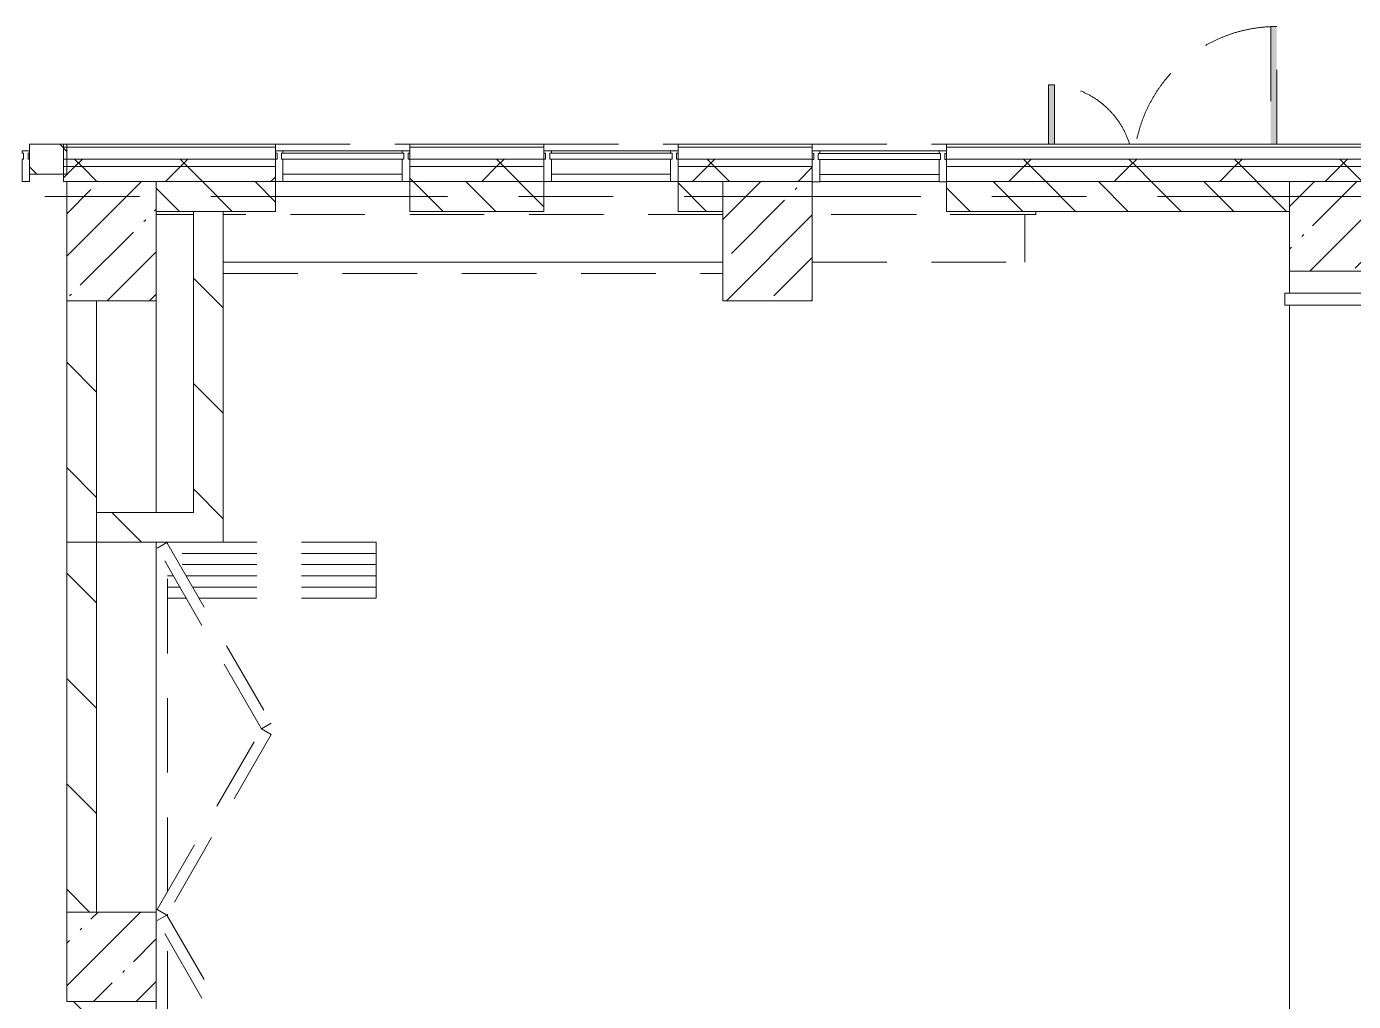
# Model space of a CAD drawing. Header units: millimetres. Extents: x 35157 to 232994, y -8553 to 29000.
# Drawn here: x 119424 to 128324, y 21600 to 28140 of the extents above; entities that cross this region are included whole.
import ezdxf

# ---------------------------------------------------------------- set-up
doc = ezdxf.new("R2010")
doc.units = ezdxf.units.MM
doc.linetypes.add('200_ШТРИХ__ш1_п0_6_', pattern=[800, 500, -300])
doc.linetypes.add('Осевая', pattern=[3175, 635, -476.25, 1587.5, -476.25])
for name, color, linetype, lineweight in [('A-DETL-MBND-1', 7, '200_ШТРИХ__ш1_п0_6_', 9), ('A-GLAZ-CURT-2', 7, 'Continuous', 5), ('A-GLAZ-CWMG-2', 7, 'Continuous', 5), ('A-WALL', 7, 'Continuous', 9), ('A-WALL-9', 7, 'Continuous', 5), ('I-WALL-23', 7, 'Continuous', 5), ('S-COLS-1', 7, 'Continuous', 5), ('S-STRS-3', 7, 'Continuous', 5), ('Оси', 7, 'Continuous', 9), ('Оси-2', 7, 'Осевая', 9)]:
    doc.layers.add(name, color=color, linetype=linetype, lineweight=lineweight)
doc.layers.add('A-FLOR-1', color=7, linetype='Continuous', lineweight=5, true_color=0xaaaaaa)
pattern_1 = [(45, (105984, 0), (-353.5534, 353.5534), []), (135, (105984, 0), (-353.5534, -353.5534), [])]
pattern_2 = [(135, (105984, 0), (-176.7767, -176.7767), [])]
pattern_3 = [(135, (105984, 0), (-353.553, -353.553), [])]

# ---------------------------------------------------------------- blocks, each defined once
blk = doc.blocks.new('BSC_Колонна _Прямоугольная - 600х800-24078684-2_4_2_птичка')
at = {"layer": 'S-COLS-1'}
h = blk.add_hatch(dxfattribs=at)
h.set_pattern_fill('FP_88', color=256, style=0, pattern_type=2)
h.set_pattern_definition([(45, (-14010, -26700), (-285.123, 285.123), []), (45, (-13724.88, -26700), (-285.123, 285.123), [504.031, -100.806, 16.764, -84.042])])
h.paths.add_polyline_path([(300, -400), (300, 400), (-300, 400), (-300, -400)])
for p, q in [((300, 400), (-300, 400)), ((-300, 400), (-300, -400)), ((300, -400), (300, 400)), ((-300, -400), (300, -400))]:
    blk.add_line(p, q, dxfattribs=at)
blk = doc.blocks.new('BSC_Колонна _Прямоугольная - 600х600-V87-2_4_2_птичка')
at = {"layer": 'S-COLS-1'}
h = blk.add_hatch(dxfattribs=at)
h.set_pattern_fill('FP_92', color=256, style=0, pattern_type=2)
h.set_pattern_definition([(45, (-14010, -21900), (-285.123, 285.123), []), (45, (-13724.88, -21900), (-285.123, 285.123), [504.031, -100.806, 16.764, -84.042])])
h.paths.add_polyline_path([(-300, -300), (300, -300), (300, 300), (-300, 300)])
for p, q in [((300, 300), (-300, 300)), ((-300, 300), (-300, -300)), ((300, -300), (300, 300)), ((-300, -300), (300, -300))]:
    blk.add_line(p, q, dxfattribs=at)
blk = doc.blocks.new('Прямоугольный импост - Импост структурный с накладкой - 190мм-22856075-2_4_2_птичка')
at = {"layer": 'A-GLAZ-CWMG-2'}
for p, q in [((0, 190), (-50, 190)), ((-50, 190), (-50, 40)), ((0, 40), (0, 190)), ((-50, 40), (-40, 40)), ((-40, 0), (-50, 0)), ((-50, 0), (-50, -17)), ((-40, 40), (-40, 0)), ((-10, 0), (-10, 40)), ((-10, 40), (0, 40)), ((0, 0), (-10, 0)), ((0, -17), (0, 0)), ((-50, -17), (0, -17))]:
    blk.add_line(p, q, dxfattribs=at)
blk = doc.blocks.new('Прямоугольный импост - Импост структурный с накладкой - 190мм-V93-2_4_2_птичка')
at = {"layer": 'A-GLAZ-CWMG-2'}
for p, q in [((0, 190), (-50, 190)), ((-50, 190), (-50, 40)), ((0, 40), (0, 188.3)), ((-50, 40), (-40, 40)), ((-40, 0), (-50, 0)), ((-50, 0), (-50, -17)), ((-40, 40), (-40, 0)), ((-10, 0), (-10, 40)), ((-10, 40), (0, 40)), ((0, 0), (-10, 0)), ((0, -17), (0, 0)), ((-50, -17), (0, -17))]:
    blk.add_line(p, q, dxfattribs=at)
blk = doc.blocks.new('Прямоугольный импост - Импост структурный с накладкой - 190мм-22856073-2_4_2_птичка')
at = {"layer": 'A-GLAZ-CWMG-2'}
for p, q in [((-50, 40), (-50, 190)), ((-50, 190), (0, 190)), ((0, 190), (0, 40)), ((-40, 40), (-50, 40)), ((-50, -17), (-50, 0)), ((-50, 0), (-40, 0)), ((-40, 0), (-40, 40)), ((-10, 40), (-10, 0)), ((0, 40), (-10, 40)), ((-10, 0), (0, 0)), ((0, 0), (0, -17)), ((0, -17), (-50, -17))]:
    blk.add_line(p, q, dxfattribs=at)
blk = doc.blocks.new('Системная панель - Стекло - 40мм-V110-2_4_2_птичка')
at = {"layer": 'A-GLAZ-CURT-2'}
h = blk.add_hatch(dxfattribs=at)
h.set_pattern_fill('FP_117', color=256, style=0, pattern_type=2)
h.set_pattern_definition([(45, (-17860.3, -26790), (-1414.21, 1414.21), [1000, -3000]), (45, (-18860.3, -27290), (-1414.21, 1414.21), [3000, -1000]), (45, (-16860.3, -27790), (-1414.21, 1414.21), [1000, -3000])])
h.paths.add_polyline_path([(-410, -40), (410, -40), (410, 0), (-410, 0)])
for p, q in [((410, 0), (-410, 0)), ((-410, 0), (-410, -40)), ((-410, -40), (410, -40)), ((410, -40), (410, 0))]:
    blk.add_line(p, q, dxfattribs=at)
blk = doc.blocks.new('Системная панель - Стекло - 40мм-V111-2_4_2_птичка')
at = {"layer": 'A-GLAZ-CURT-2'}
for p, q in [((410, 0), (-410, 0)), ((-410, 0), (-410, -40)), ((-410, -40), (410, -40)), ((410, -40), (410, 0))]:
    blk.add_line(p, q, dxfattribs=at)
blk = doc.blocks.new('Прямоугольный импост - Импост структурный с накладкой - 160мм Темный-33186089-2_4_2_птичка')
at = {"layer": 'A-GLAZ-CWMG-2'}
for p, q in [((16960.3, 27307), (17760.3, 27307)), ((16960.3, 27150), (17760.3, 27150))]:
    blk.add_line(p, q, dxfattribs=at)
blk = doc.blocks.new('DOR__перегородка__Прямоугольная - ТП-2_ Вн_ДПГ_9480х4200h_2-23998078-2_4_2_птичка')
at = {"layer": 'A-DETL-MBND-1'}
for p, q in [((3.4, -75), (1987.4, -75)), ((1981.6, -71.7), (2019.1, -6.7)), ((3193.9, -771.8), (1981.6, -71.7)), ((2019.1, -6.7), (3231.5, -706.9)), ((2137.4, -75), (4324.5, -75)), ((3230.4, -706.9), (4442.7, -6.7)), ((4480.3, -71.7), (3267.9, -771.8)), ((4442.7, -6.7), (4480.3, -71.7)), ((4474.5, -75), (4486.7, -75)), ((4480.9, -71.7), (4518.4, -6.7)), ((5693.3, -771.8), (4480.9, -71.7)), ((4518.4, -6.7), (5730.8, -706.9)), ((4636.7, -75), (6823.8, -75)), ((5729.7, -706.9), (6942.1, -6.7)), ((6979.6, -71.7), (5767.3, -771.8)), ((6942.1, -6.7), (6979.6, -71.7)), ((6973.8, -75), (6985, -75)), ((6979.2, -71.7), (7016.7, -6.7)), ((8191.6, -771.8), (6979.2, -71.7)), ((7016.7, -6.7), (8229.1, -706.9)), ((7135, -75), (9323.2, -75)), ((8229.1, -706.9), (9441.4, -6.7)), ((9478.9, -71.7), (8266.6, -771.8)), ((9105.2, -200.9), (9105.2, -75)), ((9180.2, -157.6), (9180.2, -75)), ((9255.2, -114.3), (9255.2, -75)), ((9441.4, -6.7), (9478.9, -71.7)), ((9473.2, -75), (9480, -75)), ((9330.2, -1474.2), (9330.2, -157.6)), ((9405.2, -1474.2), (9405.2, -114.3)), ((9180.2, -1474.2), (9180.2, -244.2)), ((9255.2, -1474.2), (9255.2, -200.9)), ((9105.2, -1474.2), (9105.2, -287.5)), ((9480, -1474.2), (9480, -450)), ((3231.5, -706.9), (3193.9, -771.8)), ((3267.9, -771.8), (3230.4, -706.9)), ((5730.8, -706.9), (5693.3, -771.8)), ((5767.3, -771.8), (5729.7, -706.9)), ((8229.1, -706.9), (8191.6, -771.8)), ((8266.6, -771.8), (8229.1, -706.9)), ((9105.2, -1474.2), (9480, -1474.2))]:
    blk.add_line(p, q, dxfattribs=at)
blk = doc.blocks.new('BSC_Колонна _Прямоугольная - 600х600-V142-2_4_2_птичка')
at = {"layer": 'S-COLS-1'}
h = blk.add_hatch(dxfattribs=at)
h.set_pattern_fill('FP_135', color=256, style=0, pattern_type=2)
h.set_pattern_definition([(45, (-22210, -26800), (-285.123, 285.123), []), (45, (-21924.88, -26800), (-285.123, 285.123), [504.031, -100.806, 16.764, -84.042])])
h.paths.add_polyline_path([(-300, -300), (300, -300), (300, 300), (-300, 300)])
for p, q in [((300, 300), (-300, 300)), ((-300, 300), (-300, -300)), ((300, -300), (300, 300)), ((-300, -300), (300, -300))]:
    blk.add_line(p, q, dxfattribs=at)
blk = doc.blocks.new('Перекрытия 3 - Перекрытия 4-20977624-2_4_2_птичка')
at = {"layer": 'S-STRS-3'}
for p, q in [((21910, 26500), (21910, 26351.1)), ((22810, 26351.1), (22810, 26500)), ((23710, 26351.1), (23710, 26500)), ((24610, 26351.1), (24610, 26500)), ((25510, 26351.1), (25510, 26500)), ((26410, 26351.1), (26410, 26500)), ((27310, 26351.1), (27310, 26500)), ((28210, 26351.1), (28210, 26500)), ((29110, 26351.1), (29110, 26500)), ((30010, 26351.1), (30010, 26500)), ((21910, 26270.4), (21910, 20500)), ((22810, 20500), (22810, 26270.4)), ((23710, 20500), (23710, 26270.4)), ((24610, 20500), (24610, 26270.4)), ((25510, 20500), (25510, 26270.4)), ((26410, 20500), (26410, 26270.4)), ((27310, 20500), (27310, 26270.4)), ((28210, 20500), (28210, 26270.4)), ((29110, 20500), (29110, 26270.4)), ((30010, 22600), (30010, 26270.4)), ((30010, 20500), (30010, 22000)), ((22490, 20500), (21910, 20500)), ((23390, 20500), (22810, 20500)), ((24290, 20500), (23710, 20500)), ((25190, 20500), (24610, 20500)), ((26090, 20500), (25510, 20500)), ((26990, 20500), (26410, 20500)), ((27890, 20500), (27310, 20500)), ((28790, 20500), (28210, 20500)), ((29690, 20500), (29110, 20500)), ((30610, 20500), (30010, 20500))]:
    blk.add_line(p, q, dxfattribs=at)
blk = doc.blocks.new('BSC_Колонна _Прямоугольная - 600х800-V187-2_4_2_птичка')
at = {"layer": 'S-COLS-1'}
h = blk.add_hatch(dxfattribs=at)
h.set_pattern_fill('FP_173', color=256, style=0, pattern_type=2)
h.set_pattern_definition([(45, (-18410.26, -26700), (-285.123, 285.123), []), (45, (-18125.13, -26700), (-285.123, 285.123), [504.031, -100.806, 16.764, -84.042])])
h.paths.add_polyline_path([(-300, -400), (300, -400), (300, 400), (-300, 400)])
for p, q in [((300, 400), (-300, 400)), ((-300, 400), (-300, -400)), ((300, -400), (300, 400)), ((-300, -400), (300, -400))]:
    blk.add_line(p, q, dxfattribs=at)
blk = doc.blocks.new('110_Дверь_СКБ_2Ст_Наружная - ДН-1_л_ Двухстворчатая 1450 х3300 _h_ в свету с верхним остеклением-23567691-2_4_2_птичка')
at = {"layer": 'A-DETL-MBND-1'}
for points in [[(784.5, 125), (784.5, 915), (744.5, 915), (744.5, 125)], [(-705.5, 125), (-705.5, 525), (-745.5, 525), (-745.5, 125)]]:
    blk.add_hatch(color=256, dxfattribs=at).paths.add_polyline_path(points)
for p, q in [((784.5, 915), (744.5, 915)), ((744.5, 915), (744.5, 125)), ((784.5, 125), (784.5, 915)), ((-745.5, 525), (-745.5, 125)), ((-705.5, 525), (-745.5, 525)), ((-705.5, 125), (-705.5, 525))]:
    blk.add_line(p, q, dxfattribs=at)
for centre, radius, start, end in [((784.5, -45), 960, 90, 169.73704), ((-745.5, -45), 570, 17.53545, 90)]:
    blk.add_arc(centre, radius, start, end, dxfattribs=at)
blk = doc.blocks.new('Системная панель - Стекло - 40мм-V200-2_4_2_птичка')
at = {"layer": 'A-GLAZ-CURT-2'}
for p, q in [((410, 0), (-410, 0)), ((-410, 0), (-410, -40)), ((-410, -40), (410, -40)), ((410, -40), (410, 0))]:
    blk.add_line(p, q, dxfattribs=at)
blk = doc.blocks.new('Стены наклон_ амфитеатр1 - Стены наклон_ амфитеатр-33007412-2_4_2_птичка')
at = {"layer": 'A-WALL-9'}
for p, q in [((21879, 26351.1), (21879, 26270.4)), ((30610, 26351.1), (21879, 26351.1)), ((30610, 26270.4), (30610, 26351.1)), ((21879, 26270.4), (30610, 26270.4))]:
    blk.add_line(p, q, dxfattribs=at)
blk = doc.blocks.new('Зашивка приборов отопления12 - Зашивка приборов отопления-33278990-2_4_2_птичка')
at = {"layer": 'A-DETL-MBND-1'}
for p, q in [((37640, 23400), (34289.7, 23400)), ((34289.7, 23079), (37640, 23079)), ((37640, 23079), (34289.7, 23079)), ((34289.7, 23004), (37640, 23004))]:
    blk.add_line(p, q, dxfattribs=at)
blk = doc.blocks.new('Зашивка приборов отопления13 - Зашивка приборов отопления-33279120-2_4_2_птичка')
at = {"layer": 'A-DETL-MBND-1'}
for p, q in [((20135.9, 26880), (18710.3, 26880)), ((20135.9, 26560), (20135.9, 26880)), ((18710.3, 26560), (20135.9, 26560))]:
    blk.add_line(p, q, dxfattribs=at)

msp = doc.modelspace()

# ---------------------------------------------------------------- hatches: boundary and pattern name
at = {"layer": 'A-WALL-9'}
h = msp.add_hatch(dxfattribs=at)
h.set_pattern_fill('FP_99', color=256, style=0, pattern_type=2)
h.set_pattern_definition(pattern_2)
h.paths.add_polyline_path([(119681.1, 27150), (119694, 27150), (119694, 27350), (119444.3, 27350), (119444.3, 27150)])
h.paths.add_polyline_path([(110044, 27150), (110094, 27150), (110094, 27350), (110044, 27350)])
h = msp.add_hatch(dxfattribs=at)
h.set_pattern_fill('FP_89', color=256, style=0, pattern_type=2)
h.set_pattern_definition(pattern_1)
h.paths.add_polyline_path([(139694, 27200), (139694, 27250), (125594.3, 27250), (125594.3, 27200), (139594, 27200)])
h.paths.add_polyline_path([(120608.6, 27200), (121094.3, 27200), (121094.3, 27250), (119673, 27250), (119673, 27200), (119681.1, 27200)])
h.paths.add_polyline_path([(122463.7, 27200), (122894.3, 27200), (122894.3, 27250), (121994.3, 27250), (121994.3, 27200)])
h.paths.add_polyline_path([(123794.3, 27200), (124694.3, 27200), (124694.3, 27250), (123794.3, 27250)])
h = msp.add_hatch(dxfattribs=at)
h.set_pattern_fill('FP_89', color=256, style=0, pattern_type=2)
h.set_pattern_definition(pattern_1)
h.paths.add_polyline_path([(139159, 27100), (139594, 27100), (139594, 27200), (125594.3, 27200), (125594.3, 27100), (138231.5, 27100)])
h.paths.add_polyline_path([(120608.6, 27100), (121094.3, 27100), (121094.3, 27200), (119673, 27200), (119673, 27100), (120294, 27100)])
h.paths.add_polyline_path([(121994.3, 27100), (122894.3, 27100), (122894.3, 27200), (121994.3, 27200)])
h.paths.add_polyline_path([(123794.3, 27100), (124694.3, 27100), (124694.3, 27200), (123794.3, 27200)])
h = msp.add_hatch(dxfattribs=at)
h.set_pattern_fill('FP_99', color=256, style=0, pattern_type=2)
h.set_pattern_definition(pattern_2)
h.paths.add_polyline_path([(127101.3, 26900), (127894, 26900), (127894, 27100), (125594.3, 27100), (125594.3, 26900)])
h.paths.add_polyline_path([(120294, 26900), (121094.3, 26900), (121094.3, 27100), (120294, 27100), (120294, 26987.7)])
h.paths.add_polyline_path([(124094.3, 26900), (124094.3, 27100), (123794.3, 27100), (123794.3, 26900)])
h.paths.add_polyline_path([(121994.3, 26900), (122894.3, 26900), (122894.3, 27100), (121994.3, 27100)])
at = {"layer": 'I-WALL-23'}
h = msp.add_hatch(dxfattribs=at)
h.set_pattern_fill('FP_100', color=256, style=0, pattern_type=2)
h.set_pattern_definition(pattern_3)
h.paths.add_polyline_path([(120744, 24680), (120744, 26900), (120544, 26900), (120544, 24680)])
h = msp.add_hatch(dxfattribs=at)
h.set_pattern_fill('FP_100', color=256, style=0, pattern_type=2)
h.set_pattern_definition(pattern_3)
h.paths.add_polyline_path([(119894.3, 24680), (119894.3, 26300), (119694.3, 26300), (119694.3, 24680)])
h = msp.add_hatch(dxfattribs=at)
h.set_pattern_fill('FP_100', color=256, style=0, pattern_type=2)
h.set_pattern_definition(pattern_3)
h.paths.add_polyline_path([(119694.3, 15200), (119894.3, 15200), (119894.3, 17850), (119694.3, 17850), (119694.3, 15848.6)])
h.paths.add_polyline_path([(119694.3, 18450), (119894.3, 18450), (119894.3, 21600), (119694.3, 21600), (119694.3, 20476.2)])
h.paths.add_polyline_path([(119694.3, 22200), (119894.3, 22200), (119894.3, 26300), (119694.3, 26300), (119694.3, 25103.8)])
h = msp.add_hatch(dxfattribs=at)
h.set_pattern_fill('FP_100', color=256, style=0, pattern_type=2)
h.set_pattern_definition(pattern_3)
h.paths.add_polyline_path([(120544, 24680), (120544, 24880), (119894.3, 24880), (119894.3, 24680)])

# ---------------------------------------------------------------- linework, layer by layer
at = {"layer": 'A-DETL-MBND-1'}
for p, q in [((121094.3, 27350), (121994.3, 27350)), ((122894.3, 27350), (123794.3, 27350)), ((124694.3, 27350), (125594.3, 27350)), ((121144.3, 27100), (121944.3, 27100)), ((121944.3, 27100), (121144.3, 27100)), ((122944.3, 27100), (123744.3, 27100)), ((123744.3, 27100), (122944.3, 27100)), ((124743.8, 27100), (125544.4, 27100)), ((125544.4, 27100), (124743.8, 27100)), ((120544, 26880), (120294, 26880)), ((124094.3, 26880), (120744, 26880)), ((126194, 26880), (124694.3, 26880)), ((126194, 26900), (126194, 26880))]:
    msp.add_line(p, q, dxfattribs=at)
at = {"layer": 'A-FLOR-1'}
for p, q in [((120294.3, 24880), (120294.3, 26500)), ((120294.3, 15200), (120294.3, 24680))]:
    msp.add_line(p, q, dxfattribs=at)
at = {"layer": 'A-WALL'}
for p, q in [((121094.3, 27330), (119673, 27330)), ((122894.3, 27330), (121994.3, 27330)), ((124694.3, 27330), (123794.3, 27330)), ((139824, 27330), (125594.3, 27330)), ((121094.3, 27250), (119673, 27250)), ((122894.3, 27250), (121994.3, 27250)), ((124694.3, 27250), (123794.3, 27250)), ((139744, 27250), (125594.3, 27250)), ((121094.3, 27200), (119673, 27200)), ((122894.3, 27200), (121994.3, 27200)), ((124694.3, 27200), (123794.3, 27200)), ((139694, 27200), (125594.3, 27200)), ((121094.3, 27100), (120294, 27100)), ((122894.3, 27100), (121994.3, 27100)), ((124094.3, 27100), (123794.3, 27100)), ((127894, 27100), (125594.3, 27100)), ((120744, 26900), (120544, 26900))]:
    msp.add_line(p, q, dxfattribs=at)
at = {"layer": 'A-WALL-9'}
for p, q in [((121094.3, 27350), (119444.3, 27350)), ((119444.3, 27350), (119444.3, 27150)), ((119673, 27350), (119673, 27100)), ((119694, 27150), (119694, 27350)), ((121094.3, 27100), (121094.3, 27350)), ((122894.3, 27350), (121994.3, 27350)), ((121994.3, 27350), (121994.3, 27100)), ((122894.3, 27100), (122894.3, 27350)), ((124694.3, 27350), (123794.3, 27350)), ((123794.3, 27350), (123794.3, 27100)), ((124694.3, 27100), (124694.3, 27350)), ((139844, 27350), (125594.3, 27350)), ((125594.3, 27350), (125594.3, 27100)), ((119444.3, 27150), (119694, 27150)), ((119673, 27100), (119694, 27100)), ((120294, 27100), (121094.3, 27100)), ((121094.3, 26900), (121094.3, 27100)), ((121994.3, 27100), (122894.3, 27100)), ((121994.3, 27100), (121994.3, 26900)), ((122894.3, 26900), (122894.3, 27100)), ((123794.3, 27100), (124094.3, 27100)), ((123794.3, 27100), (123794.3, 26900)), ((125594.3, 27100), (127894, 27100)), ((125594.3, 27100), (125594.3, 26900)), ((120294, 26900), (120544, 26900)), ((120744, 26900), (121094.3, 26900)), ((121994.3, 26900), (122894.3, 26900)), ((123794.3, 26900), (124094.3, 26900)), ((125594.3, 26900), (127894, 26900))]:
    msp.add_line(p, q, dxfattribs=at)
at = {"layer": 'I-WALL-23'}
for p, q in [((120544, 26900), (120544, 24880)), ((120744, 24680), (120744, 26900)), ((119694.3, 26300), (119694.3, 22200)), ((119894.3, 22200), (119894.3, 26300)), ((120544, 24880), (119894.3, 24880)), ((119694.3, 24680), (120744, 24680))]:
    msp.add_line(p, q, dxfattribs=at)
at = {"layer": 'Оси'}
msp.add_line((127344, 27000), (139844, 27000), dxfattribs=at)
at = {"layer": 'Оси-2'}
msp.add_line((116373, 27000), (127344, 27000), dxfattribs=at)

# ---------------------------------------------------------------- block references
at = {"layer": 'A-DETL-MBND-1'}
for name, p in [('110_Дверь_СКБ_2Ст_Наружная - ДН-1_л_ Двухстворчатая 1450 х3300 _h_ в свету с верхним остеклением-23567691-2_4_2_птичка', (127024.5, 27225)), ('Зашивка приборов отопления12 - Зашивка приборов отопления-33278990-2_4_2_птичка', (86454.3, 3480)), ('Зашивка приборов отопления13 - Зашивка приборов отопления-33279120-2_4_2_птичка', (105984, 0))]:
    msp.add_blockref(name, p, dxfattribs=at)
at = {"layer": 'A-DETL-MBND-1', "rotation": 90.00000000000044}
msp.add_blockref('DOR__перегородка__Прямоугольная - ТП-2_ Вн_ДПГ_9480х4200h_2-23998078-2_4_2_птичка', (120294, 15200), dxfattribs=at)
at = {"layer": 'A-GLAZ-CURT-2'}
for name, p in [('Системная панель - Стекло - 40мм-V200-2_4_2_птичка', (121544.3, 27290)), ('Системная панель - Стекло - 40мм-V110-2_4_2_птичка', (123344.3, 27290)), ('Системная панель - Стекло - 40мм-V111-2_4_2_птичка', (125144.3, 27288.3))]:
    msp.add_blockref(name, p, dxfattribs=at)
at = {"layer": 'A-GLAZ-CWMG-2', "extrusion": (0, 0, -1), "rotation": 180}
for p in [(-119444.3, 27290), (-121994.3, 27290), (-123794.3, 27290), (-125594.3, 27288.3)]:
    msp.add_blockref('Прямоугольный импост - Импост структурный с накладкой - 190мм-22856073-2_4_2_птичка', p, dxfattribs=at)
at = {"layer": 'A-GLAZ-CWMG-2', "rotation": 180}
for name, p in [('Прямоугольный импост - Импост структурный с накладкой - 190мм-22856075-2_4_2_птичка', (121094.3, 27290)), ('Прямоугольный импост - Импост структурный с накладкой - 190мм-22856075-2_4_2_птичка', (122894.3, 27290)), ('Прямоугольный импост - Импост структурный с накладкой - 190мм-V93-2_4_2_птичка', (124694.3, 27288.3))]:
    msp.add_blockref(name, p, dxfattribs=at)
at = {"layer": 'A-GLAZ-CWMG-2'}
for p in [(104184, 0), (105984, 0), (107784, -1.7)]:
    msp.add_blockref('Прямоугольный импост - Импост структурный с накладкой - 160мм Темный-33186089-2_4_2_птичка', p, dxfattribs=at)
at = {"layer": 'A-WALL-9'}
msp.add_blockref('Стены наклон_ амфитеатр1 - Стены наклон_ амфитеатр-33007412-2_4_2_птичка', (105984, 0), dxfattribs=at)
at = {"layer": 'S-COLS-1'}
for name, p in [('BSC_Колонна _Прямоугольная - 600х800-24078684-2_4_2_птичка', (119994, 26700)), ('BSC_Колонна _Прямоугольная - 600х800-V187-2_4_2_птичка', (124394.3, 26700)), ('BSC_Колонна _Прямоугольная - 600х600-V142-2_4_2_птичка', (128194, 26800)), ('BSC_Колонна _Прямоугольная - 600х600-V87-2_4_2_птичка', (119994, 21900))]:
    msp.add_blockref(name, p, dxfattribs=at)
at = {"layer": 'S-STRS-3'}
msp.add_blockref('Перекрытия 3 - Перекрытия 4-20977624-2_4_2_птичка', (105984, 0), dxfattribs=at)

doc.saveas('drawing.dxf')
